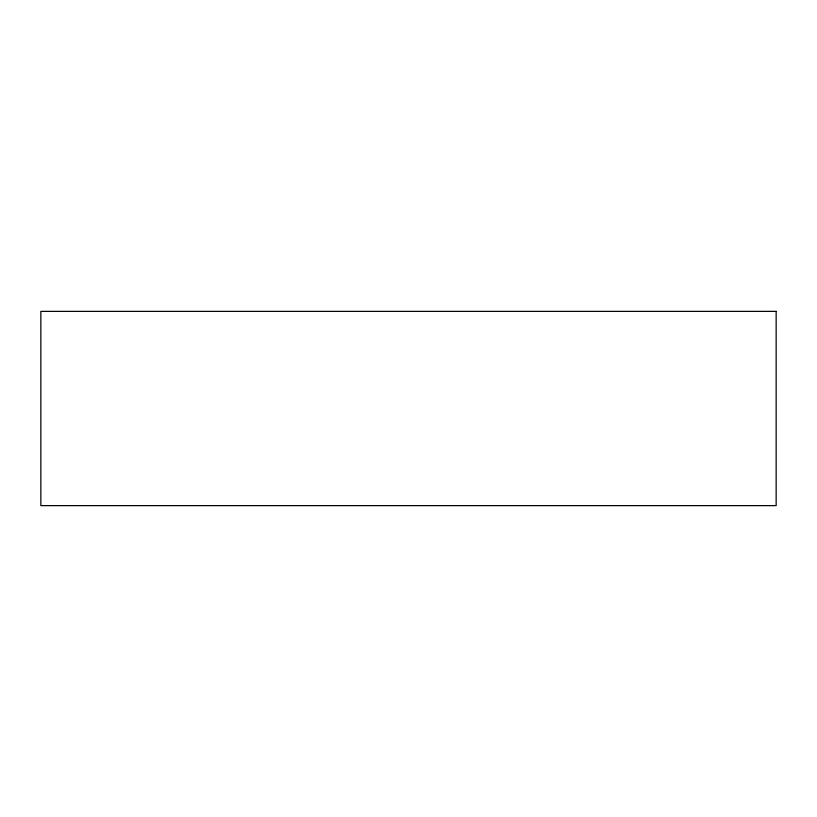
<?xml version="1.0" encoding="UTF-8"?>
<svg xmlns="http://www.w3.org/2000/svg" width="817" height="817" viewBox="0 0 817 817"><rect width="100%" height="100%" fill="white"/><g stroke="black" fill="none" stroke-linecap="round" stroke-linejoin="round"><path stroke-width="1.23" d="M776.15 311.369L40.85 311.369L40.85 505.631L776.15 505.631L776.15 311.369"/></g></svg>
